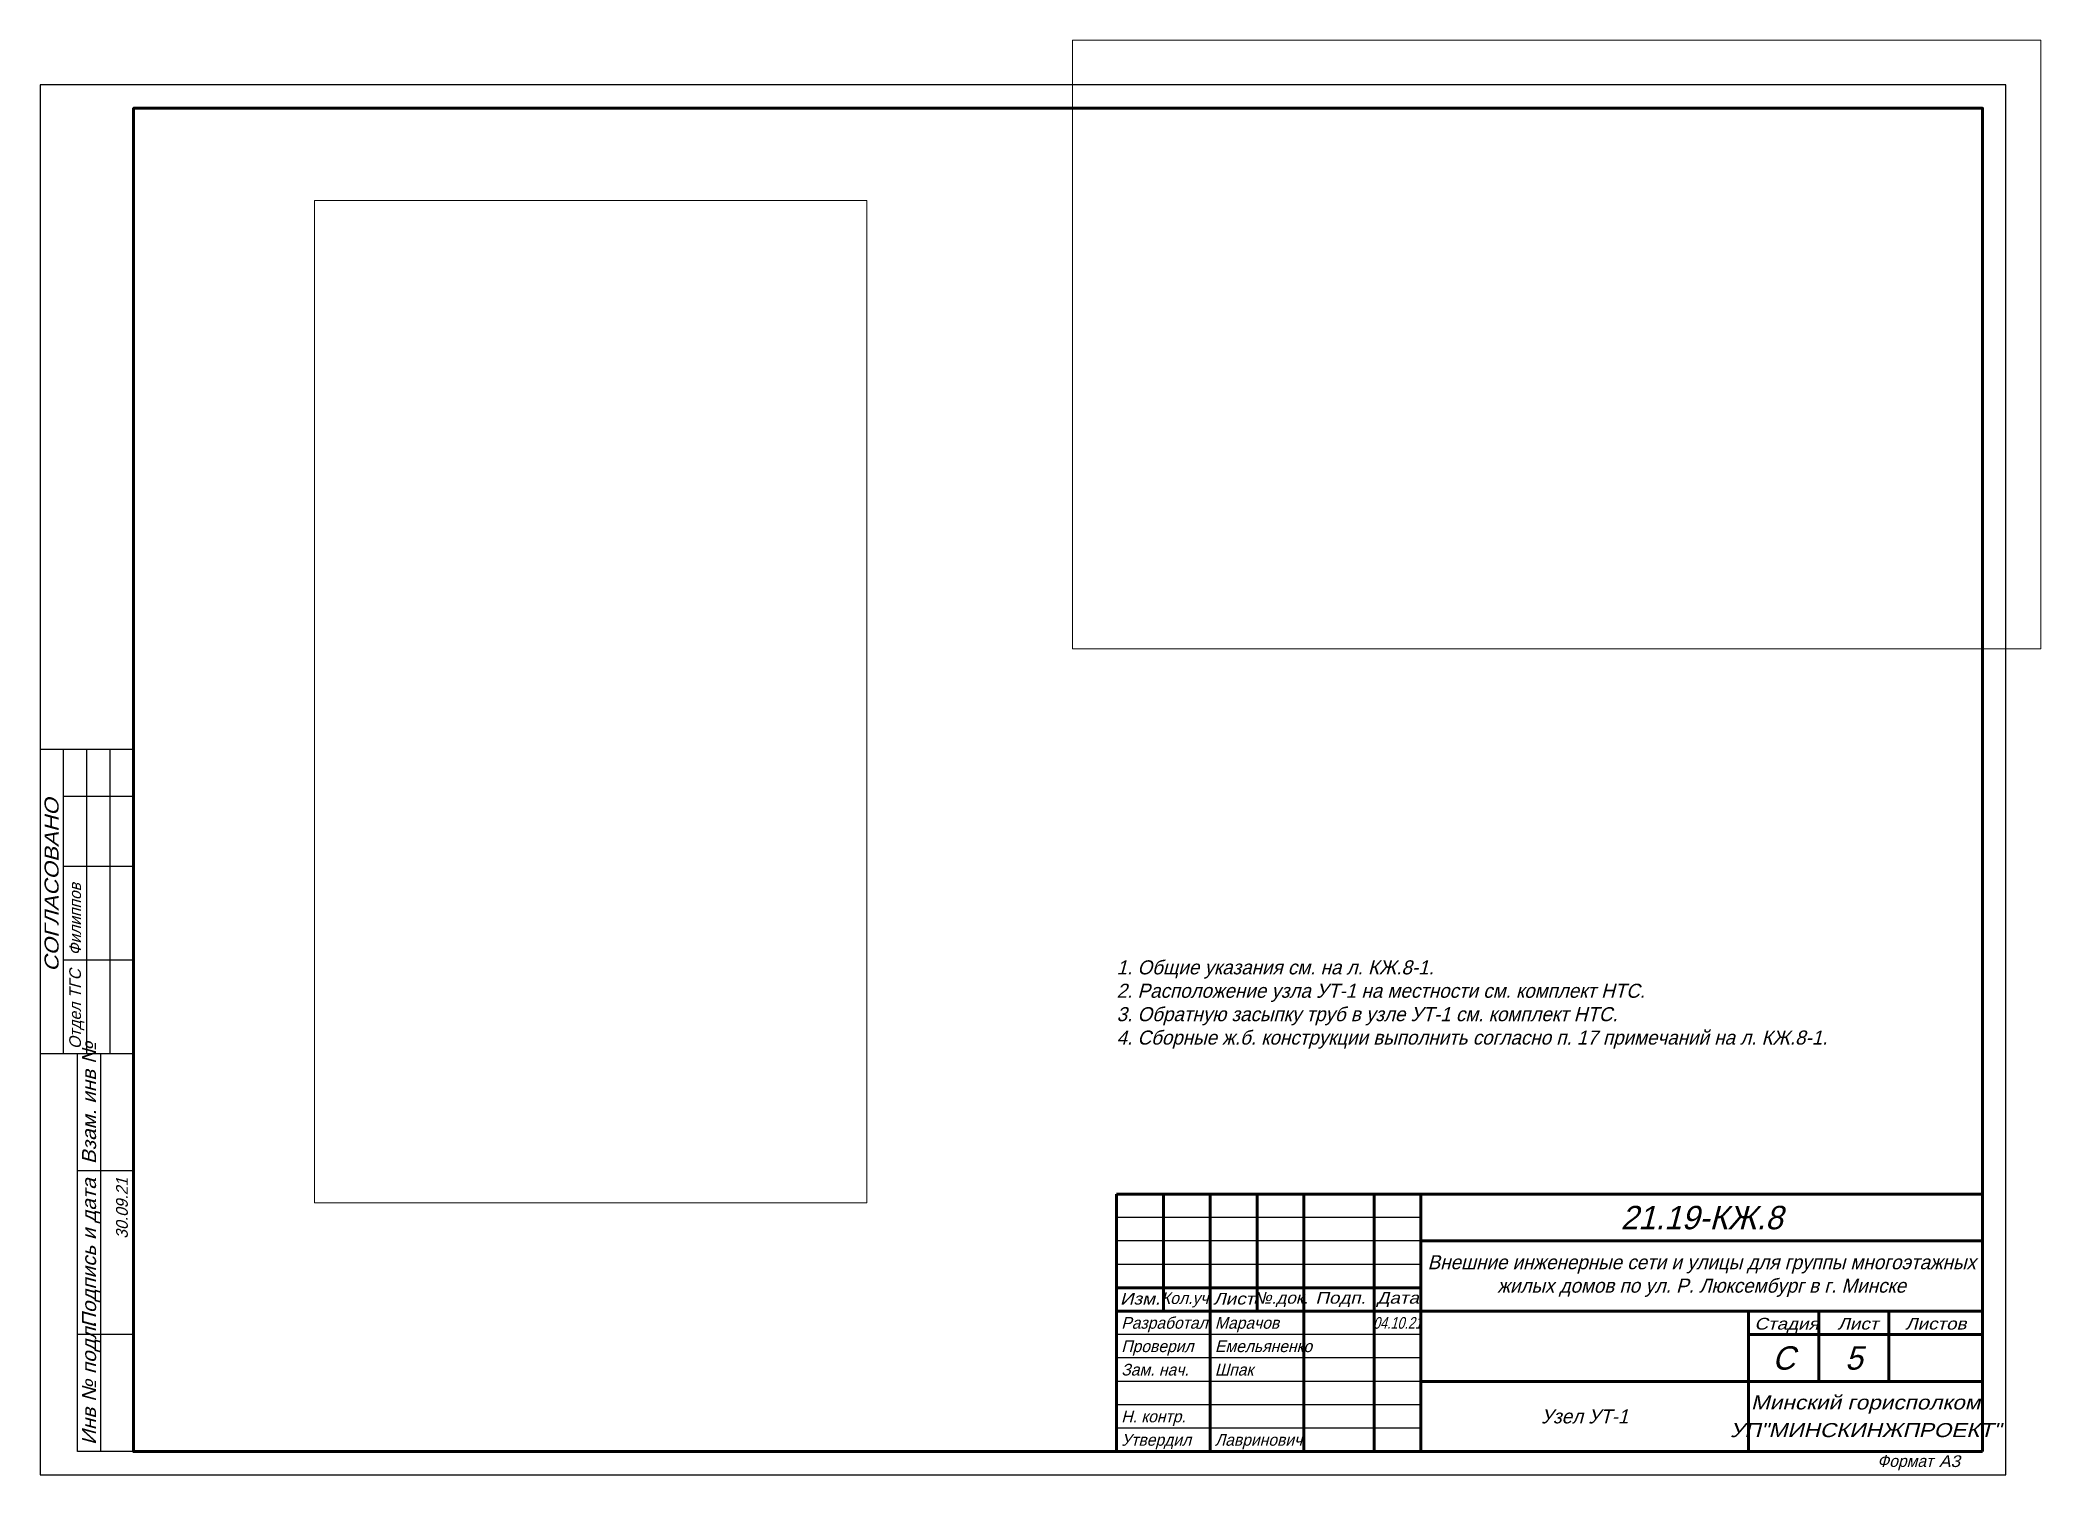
# Paper-space layout '5_УТ-1.' of a CAD drawing. Header units: millimetres. Extents: x 0 to 427, y 0 to 307.
import ezdxf
from ezdxf.enums import TextEntityAlignment as Align

# ---------------------------------------------------------------- set-up
doc = ezdxf.new("R2010")
doc.units = ezdxf.units.MM
doc.layers.get('Defpoints').update_dxf_attribs({"color": 1})
doc.layers.add('!_Рамка', color=7, linetype='Continuous')
doc.layers.add('Размеры', color=212, linetype='Continuous', lineweight=35)
doc.layers.add('Текст', color=3, linetype='Continuous', lineweight=35)
doc.styles.add('МИП_ГОСТ', font='MIPGOST.SHX', dxfattribs={"oblique": 15})

# ---------------------------------------------------------------- blocks, each defined once
blk = doc.blocks.new('MIP_БоковойШтамп')
at = {"color": 0, "linetype": 'ByBlock', "lineweight": 30}
for p, q in [((-12, 0), (-12, 85)), ((-7, 0), (-7, 85))]:
    blk.add_line(p, q, dxfattribs=at)
for points in [[(0, 150), (-20, 150)], [(-15, 85), (-15, 150)], [(-10, 85), (-10, 150)], [(-5, 85), (-5, 150)], [(0, 140), (-15, 140)], [(0, 125), (-15, 125)], [(0, 105), (-15, 105)], [(0, 85), (-20, 85)], [(0, 60), (-12, 60)], [(0, 25), (-12, 25)], [(0, 0), (-12, 0)]]:
    blk.add_lwpolyline(points, dxfattribs=at)
at = {"color": 0, "linetype": 'ByBlock', "lineweight": 30, "style": 'МИП_ГОСТ', "oblique": 15}
for s, width, p in [('СОГЛАСОВАНО', 1.2, (-16.03, 102.54)), ('Взам. инв №', 1.1, (-8.03, 61.41)), ('Подпись и дата', 1.1, (-8.03, 26.41)), ('Инв № подл.', 1.1, (-8.03, 1.41))]:
    blk.add_text(s, height=3, rotation=90, dxfattribs=dict(at, width=width)).set_placement(p)
at = {"color": 0, "linetype": 'Continuous', "lineweight": 35, "style": 'МИП_ГОСТ', "oblique": 15}
for tag, p in [('ФИО1', (-11, 106)), ('ФИО2', (-6, 106)), ('ФИО3', (-1, 106)), ('ДОЛЖНОСТЬ1', (-11, 86)), ('ДОЛЖНОСТЬ2', (-6, 86)), ('ДОЛЖНОСТЬ3', (-1, 86))]:
    blk.add_attdef(tag, p, '', height=3, rotation=90, dxfattribs=at)
blk = doc.blocks.new('Кадет-Штамп-Основной')
at = {"color": 0, "linetype": 'ByBlock', "lineweight": 60}
for p, q in [((0, 55), (-185, 55)), ((-185, 55), (-185, 0)), ((-175, 55), (-175, 30)), ((-165, 55), (-165, 0)), ((-155, 55), (-155, 30)), ((-145, 0), (-145, 55)), ((-130, 55), (-130, 0)), ((-120, 0), (-120, 55)), ((0, 45), (-120, 45)), ((-120, 35), (-185, 35)), ((-120, 30), (-185, 30)), ((0, 30), (-120, 30)), ((-50, 0), (-50, 30)), ((-35, 15), (-35, 30)), ((-20, 30), (-20, 15)), ((-50, 25), (0, 25)), ((0, 15), (-120, 15))]:
    blk.add_line(p, q, dxfattribs=at)
at = {"linetype": 'Continuous', "lineweight": 30}
for p in [(0, 55), (-185, 0)]:
    blk.add_line(p, (0, 0), dxfattribs=at)
at = {"color": 0, "linetype": 'ByBlock', "lineweight": 30}
for p, q in [((-120, 50), (-185, 50)), ((-120, 45), (-185, 45)), ((-120, 40), (-185, 40)), ((-120, 25), (-185, 25)), ((-120, 20), (-185, 20)), ((-120, 15), (-185, 15)), ((-120, 10), (-185, 10)), ((-120, 5), (-185, 5))]:
    blk.add_line(p, q, dxfattribs=at)
at = {"color": 0, "linetype": 'ByBlock', "lineweight": 30, "style": 'МИП_ГОСТ', "oblique": 15}
for s, width, p in [('Изм.', 1.2, (-179.98, 32.65)), ('Лист', 1.2, (-159.98, 32.65)), ('№.док.', 1.1, (-149.98, 32.49)), ('Подп.', 1.2, (-137.16, 32.49)), ('Дата', 1.2, (-124.93, 32.49))]:
    blk.add_text(s, height=2.5, dxfattribs=dict(at, width=width)).set_placement(p, align=Align.MIDDLE)
blk.add_text('Кол.уч.', height=2.5, dxfattribs=at).set_placement((-169.98, 32.41), align=Align.MIDDLE)
at = {"color": 0, "linetype": 'ByBlock', "lineweight": 40, "style": 'МИП_ГОСТ', "oblique": 15, "width": 1.2}
for s, p in [('Стадия', (-48.73, 26.07)), ('Лист', (-30.98, 26.07)), ('Листов', (-16.51, 26.07))]:
    blk.add_text(s, height=2.5, dxfattribs=at).set_placement(p)
for s, p in [('Минский горисполком', (-25, 10.5)), ('УП"МИНСКИНЖПРОЕКТ"', (-25, 4.59))]:
    blk.add_text(s, height=3, dxfattribs=at).set_placement(p, align=Align.MIDDLE_CENTER)

psp = doc.layouts.new('5_УТ-1.')

# ---------------------------------------------------------------- linework, layer by layer
at = {"color": 0, "linetype": 'ByBlock', "lineweight": 30}
psp.add_lwpolyline([(420, 0), (420, 297), (0, 297), (0, 0)], close=True, dxfattribs=at)
at = {"color": 0, "linetype": 'ByBlock', "lineweight": 60}
psp.add_lwpolyline([(415, 5), (415, 292), (20, 292), (20, 5)], close=True, dxfattribs=at)

# ---------------------------------------------------------------- block references
at = {"layer": '!_Рамка'}
psp.add_blockref('MIP_БоковойШтамп', (20, 5), dxfattribs=at)
at = {"layer": 'Размеры'}
psp.add_blockref('Кадет-Штамп-Основной', (415, 5), dxfattribs=at)
psp.add_blockref('Кадет-Штамп-Основной', (415, 5), dxfattribs=at)

# ---------------------------------------------------------------- texts
at = {"style": 'МИП_ГОСТ', "oblique": 15}
for s, p in [('Филиппов', (7.5, 111)), ('Отдел ТГС', (7.5, 91))]:
    psp.add_text(s, height=2.5, rotation=90, dxfattribs=at).set_placement(p, align=Align.MIDDLE_LEFT)
psp.add_text('30.09.21', height=2.5, rotation=90, dxfattribs=at).set_placement((17.5, 56.99), align=Align.MIDDLE_CENTER)
at = {"color": 0, "linetype": 'ByBlock', "lineweight": 30, "insert": (404.46, 2.6), "char_height": 2.5, "width": 343.0968, "attachment_point": 6, "style": 'МИП_ГОСТ'}
psp.add_mtext('{\\H0.9x; }  Формат', dxfattribs=at)
at = {"color": 0, "linetype": 'ByBlock', "lineweight": 30, "style": 'МИП_ГОСТ', "oblique": 15, "width": 1.1, "flags": 8}
psp.add_attdef('А3', text='######', height=2.5, dxfattribs=at).set_placement((405.7, 2.95), align=Align.MIDDLE_LEFT)
at = {"layer": 'Текст', "style": 'МИП_ГОСТ', "oblique": 15}
for s, p in [('21.19-КЖ.8', (355, 55)), ('С', (372.5, 25)), ('5', (387.5, 25))]:
    psp.add_text(s, height=5, dxfattribs=at).set_placement(p, align=Align.MIDDLE_CENTER)
for s, p in [('Разработал', (231, 32.5)), ('Марачов', (251, 32.5)), ('Проверил', (231, 27.5)), ('Емельяненко', (251, 27.5)), ('Зам. нач.', (231, 22.5)), ('Шпак', (251, 22.5)), ('Н. контр.', (231, 12.5)), ('Утвердил', (231, 7.5)), ('Лавринович', (251, 7.5))]:
    psp.add_text(s, height=2.5, dxfattribs=at).set_placement(p, align=Align.MIDDLE_LEFT)
at = {"layer": 'Текст', "style": 'МИП_ГОСТ', "oblique": 15, "width": 0.8}
psp.add_text('04.10.21', height=2.5, dxfattribs=at).set_placement((290, 32.5), align=Align.MIDDLE_CENTER)
at = {"layer": 'Текст', "char_height": 3, "style": 'МИП_ГОСТ'}
for s, insert, width, attachment_point in [('1. Общие указания см. на л. КЖ.8-1.\\P2. Расположение узла УТ-1 на местности см. комплект НТС.\\P3. Обратную засыпку труб в узле УТ-1 см. комплект НТС.\\P4. Сборные ж.б. конструкции выполнить согласно п. 17 примечаний на л. КЖ.8-1.', (230, 109.96), 185, 1), ('Внешние инженерные сети и улицы для группы многоэтажных жилых домов по ул. Р. Люксембург в г. Минске', (355, 42.5), 120, 5), ('Узел УТ-1', (330, 12.5), 70, 5)]:
    psp.add_mtext(s, dxfattribs=dict(at, insert=insert, width=width, attachment_point=attachment_point))

# ---------------------------------------------------------------- viewports
at = {"layer": 'Defpoints', "ltscale": 0.3}
psp.add_viewport(center=(324.04, 241.56), size=(206.91, 130.0657), view_center_point=(743815.09, -1016875.53), view_height=6503.2846, dxfattribs=at)
psp.add_viewport(center=(117.64, 165.21), size=(117.97, 214.147), view_center_point=(702946.48, -1013877.81), view_height=10707.346, status=3, dxfattribs=at)

doc.saveas('drawing.dxf')
